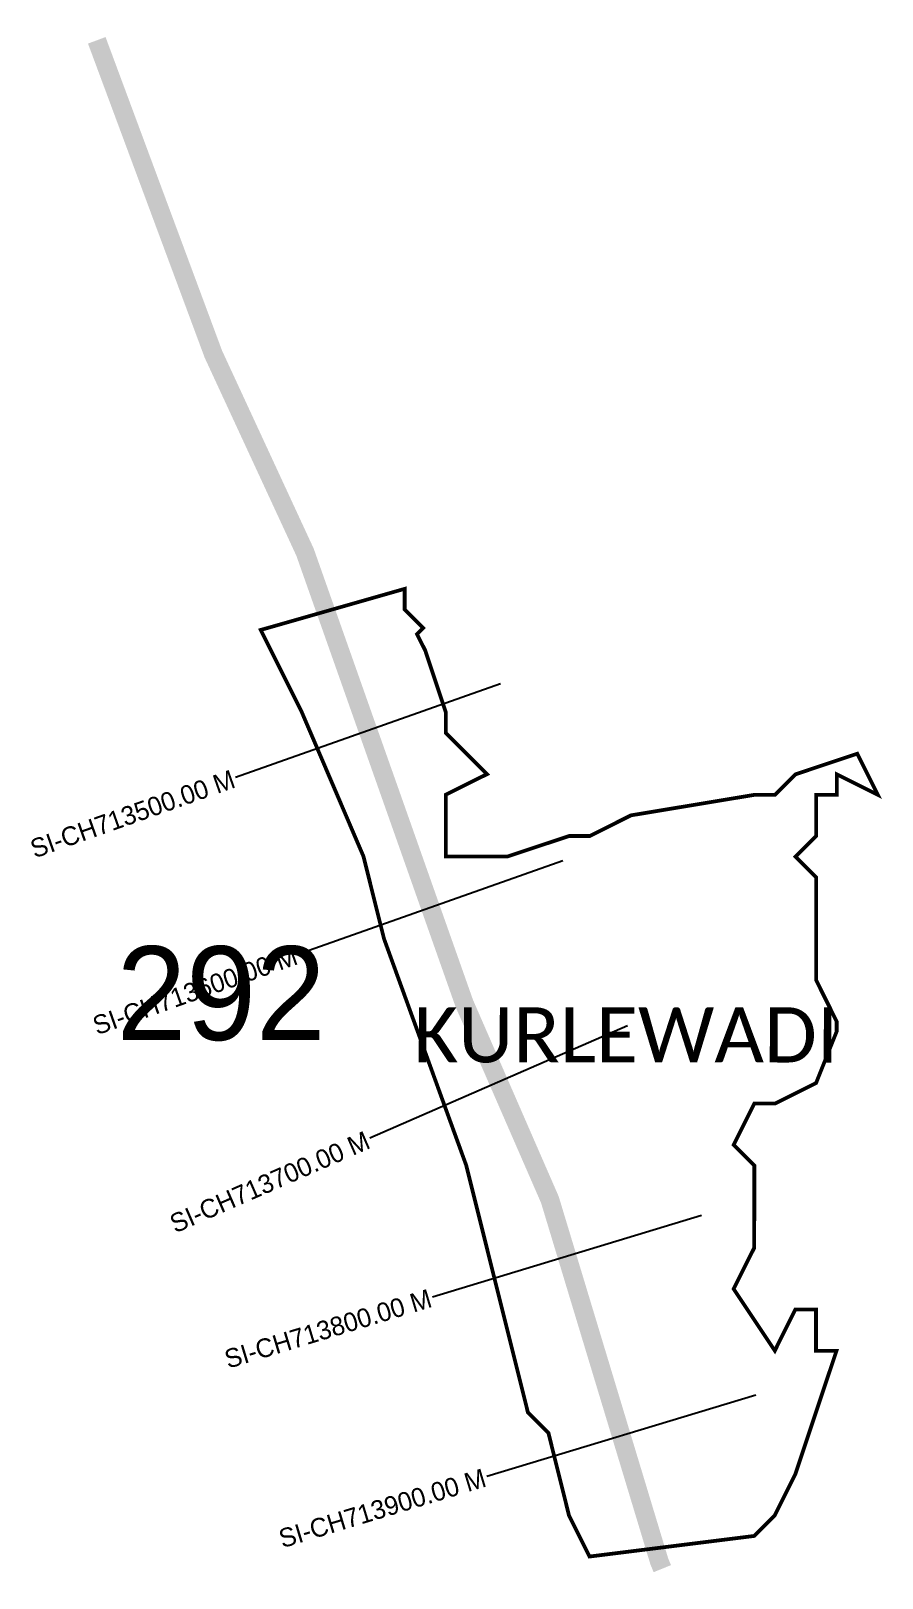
# Model space of a CAD drawing. Header units: metres. Extents: x 353941 to 354395, y 1749597 to 1750422.
import ezdxf
from ezdxf.enums import TextEntityAlignment as Align

# ---------------------------------------------------------------- set-up
doc = ezdxf.new("R2010")
doc.units = ezdxf.units.M
for name, color, linetype in [('ARTIFICIALLY PROTECTED', 4, 'Continuous'), ('CS', 134, 'Continuous'), ('CSMark', 6, 'Continuous'), ('VILLAGE NAME', 250, 'Continuous')]:
    doc.layers.add(name, color=color, linetype=linetype)

msp = doc.modelspace()

# ---------------------------------------------------------------- linework, layer by layer
at = {"color": 6, "const_width": 2}
msp.add_lwpolyline([(354063.41, 1750102.42), (354140.25, 1750124.36), (354140.24, 1750113.36), (354150.12, 1750103.51), (354146.83, 1750100.21), (354151.23, 1750091.42), (354162.19, 1750058.49), (354162.19, 1750047.49), (354184.14, 1750025.52), (354162.17, 1750014.56), (354162.16, 1749981.63), (354195.09, 1749981.62), (354228.03, 1749992.57), (354239.03, 1749992.57), (354260.96, 1750003.56), (354326.86, 1750014.5), (354337.82, 1750014.5), (354348.79, 1750025.46), (354381.73, 1750036.44), (354392.72, 1750014.48), (354370.76, 1750025.45), (354370.76, 1750014.48), (354359.79, 1750014.49), (354359.78, 1749992.52), (354348.78, 1749981.56), (354359.77, 1749970.59), (354359.77, 1749915.65), (354370.71, 1749893.73), (354370.71, 1749888.24), (354359.73, 1749860.8), (354337.77, 1749849.84), (354326.8, 1749849.84), (354315.79, 1749827.88), (354326.79, 1749816.88), (354326.77, 1749772.98), (354315.76, 1749751.02), (354337.72, 1749718.08), (354348.69, 1749740.04), (354359.69, 1749740.04), (354359.68, 1749718.08), (354370.65, 1749718.07), (354348.66, 1749652.22), (354337.69, 1749630.26), (354326.72, 1749619.3), (354238.89, 1749608.33), (354227.89, 1749630.3), (354216.94, 1749674.23), (354205.98, 1749685.2), (354173.07, 1749816.94), (354129.21, 1749937.74), (354118.26, 1749981.64), (354085.36, 1750058.52), (354063.41, 1750102.42)], dxfattribs=at)
at = {"layer": 'ARTIFICIALLY PROTECTED', "const_width": 10, "flags": 128}
msp.add_lwpolyline([(353975.95, 1750416.85), (354038.17, 1750249.48), (354087.06, 1750143.92), (354172, 1749903.41), (354217.72, 1749798.6), (354250.93, 1749688.88), (354276.03, 1749605.94), (354277.69, 1749601.85)], dxfattribs=at)
at = {"layer": 'CS'}
for p, q in [((354191.4, 1750073.69), (354049.96, 1750023.73)), ((354224.7, 1749979.39), (354083.26, 1749929.44)), ((354259.1, 1749891.32), (354121.61, 1749831.35)), ((354298.64, 1749790.12), (354155.08, 1749746.67)), ((354327.61, 1749694.41), (354184.04, 1749650.96))]:
    msp.add_line(p, q, dxfattribs=at)

# ---------------------------------------------------------------- texts
at = {"insert": (353986.51, 1749933.75), "char_height": 50, "attachment_point": 1}
msp.add_mtext_dynamic_manual_height_columns('292', width=84.3741, gutter_width=1, heights=[74.19], dxfattribs=at)
at = {"layer": 'CSMark'}
for s, rotation, p in [('SI-CH713500.00 M', 19.45174, (354049.02, 1750023.4)), ('SI-CH713600.00 M', 19.45174, (354082.32, 1749929.11)), ('SI-CH713700.00 M', 23.56822, (354120.69, 1749830.95)), ('SI-CH713800.00 M', 16.83888, (354154.12, 1749746.38)), ('SI-CH713900.00 M', 16.83888, (354183.09, 1749650.67))]:
    msp.add_text(s, height=10, rotation=rotation, dxfattribs=at).set_placement(p, align=Align.MIDDLE_RIGHT)
at = {"layer": 'VILLAGE NAME', "insert": (354145.02, 1749901.23), "char_height": 29.3908, "attachment_point": 1, "rotation": 359.9793}
msp.add_mtext_dynamic_manual_height_columns('{\\fCalibri|b0|i0|c0|p34;KURLEWADI}', width=290.022, gutter_width=146.95, heights=[0], dxfattribs=at)

doc.saveas('drawing.dxf')
